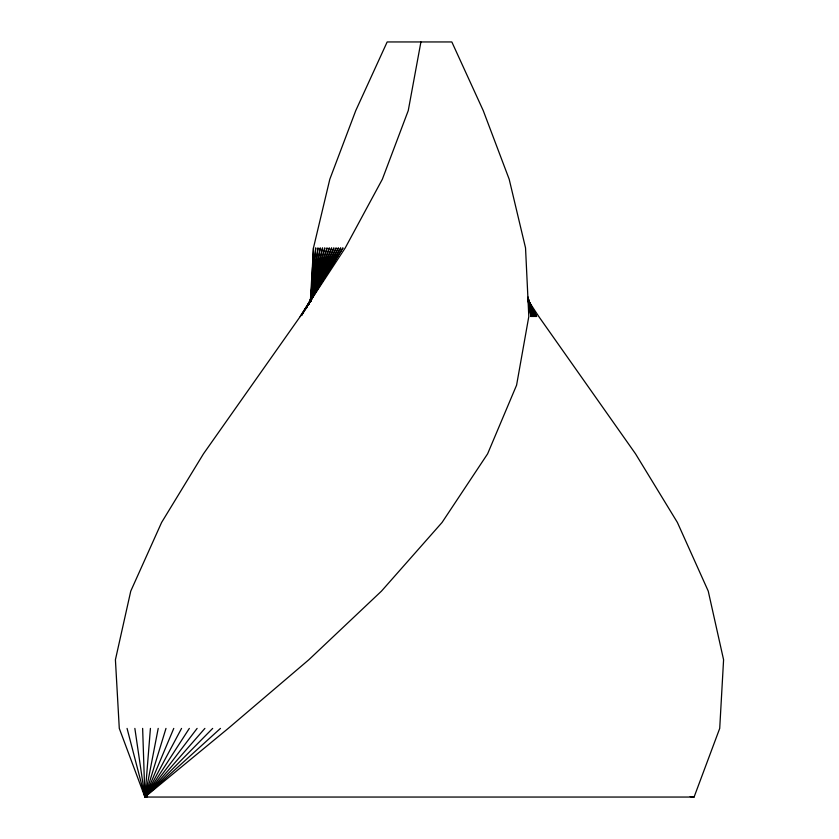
<?xml version="1.0" encoding="UTF-8"?>
<svg xmlns="http://www.w3.org/2000/svg" width="839" height="839" viewBox="0 0 839 839"><rect width="100%" height="100%" fill="white"/><g stroke="black" fill="none" stroke-linecap="round" stroke-linejoin="round"><path stroke-width="1.26" d="M311.3 293.22L311.678 285.449M311.982 278.968L312.538 267.316M312.664 264.725L313.471 247.883L329.811 179.242L355.767 110.591L387.167 41.95L451.833 41.95L483.233 110.591L509.189 179.242L525.529 247.883L528.811 316.534L516.583 385.174L487.616 453.826L442.059 522.466L381.483 591.117L308.825 659.758L228.239 728.409L144.916 797.05L119.285 728.409L115.415 659.758L130.758 591.117L161.602 522.466L203.468 453.826L300.205 316.534L345.259 247.883L382.353 179.242L408.257 110.591L420.916 41.95M310.378 300.991L313.471 247.883M527.962 298.778L535.943 316.534L528.077 300.247L538.795 316.534L635.532 453.826L677.398 522.466L708.242 591.117L723.585 659.758L719.715 728.409L694.084 797.05L144.916 797.05L150.422 728.409M311.248 297.1L311.72 291.92M312.077 288.039L312.548 282.858M312.79 280.268L313.377 273.787M313.618 271.196L315.737 247.883L310.346 300.991L318.012 247.883L313.65 280.268M311.384 297.1L311.73 294.51M312.077 291.92L313.304 282.858M311.227 298.736L311.678 296.188M312.129 293.65L312.58 291.112M313.713 284.757L320.278 247.883L310.21 301.274L322.554 247.883L314.667 283.477M147.507 796.672L144.916 797.05L158.204 728.409M312.968 291.112L314.101 286.026M311.584 297.814L310.598 301.558L327.095 247.883L309.581 302.806L324.819 247.883L312.255 295.318M127.067 728.409L144.916 797.05L165.986 728.409M310.378 301.82L329.36 247.883L308.93 304.274M310.199 302.082L331.636 247.883L308.658 304.484M134.859 728.409L144.916 797.05L173.767 728.409M310.524 301.149L312.601 296.408M313.639 294.049L315.202 290.493M316.24 288.123L333.901 247.883L308.374 304.693M310.357 301.411L317.656 286.277M318.778 283.96L336.177 247.883L308.658 303.728M306.361 308.385L307.504 306.057M309.57 302.806L314.982 292.507M316.188 290.221L338.442 247.883L305.312 309.664M142.64 728.409L144.916 797.05L181.549 728.409M308.679 304.148L340.718 247.883L301.579 315.412M301.6 315.422L342.983 247.883L300.205 316.534M220.458 728.409L144.916 797.05L189.331 728.409M212.676 728.409L144.916 797.05L197.113 728.409M144.916 797.05L204.894 728.409M690.182 796.589L694.084 797.05M528.234 300.519L536.656 316.534L528.056 299.083M527.951 299.963L535.23 316.534L528.381 299.67M528.318 300.876L534.516 316.534L528.297 299.366M528.192 300.593L533.803 316.534L528.224 299.062M528.276 299.062L533.09 316.534L528.077 300.31L532.377 316.534L528.245 298.736M529.126 305.092L531.664 316.534L528.067 297.467M528.234 301.274L530.951 316.534L528.13 297.1"/></g></svg>
